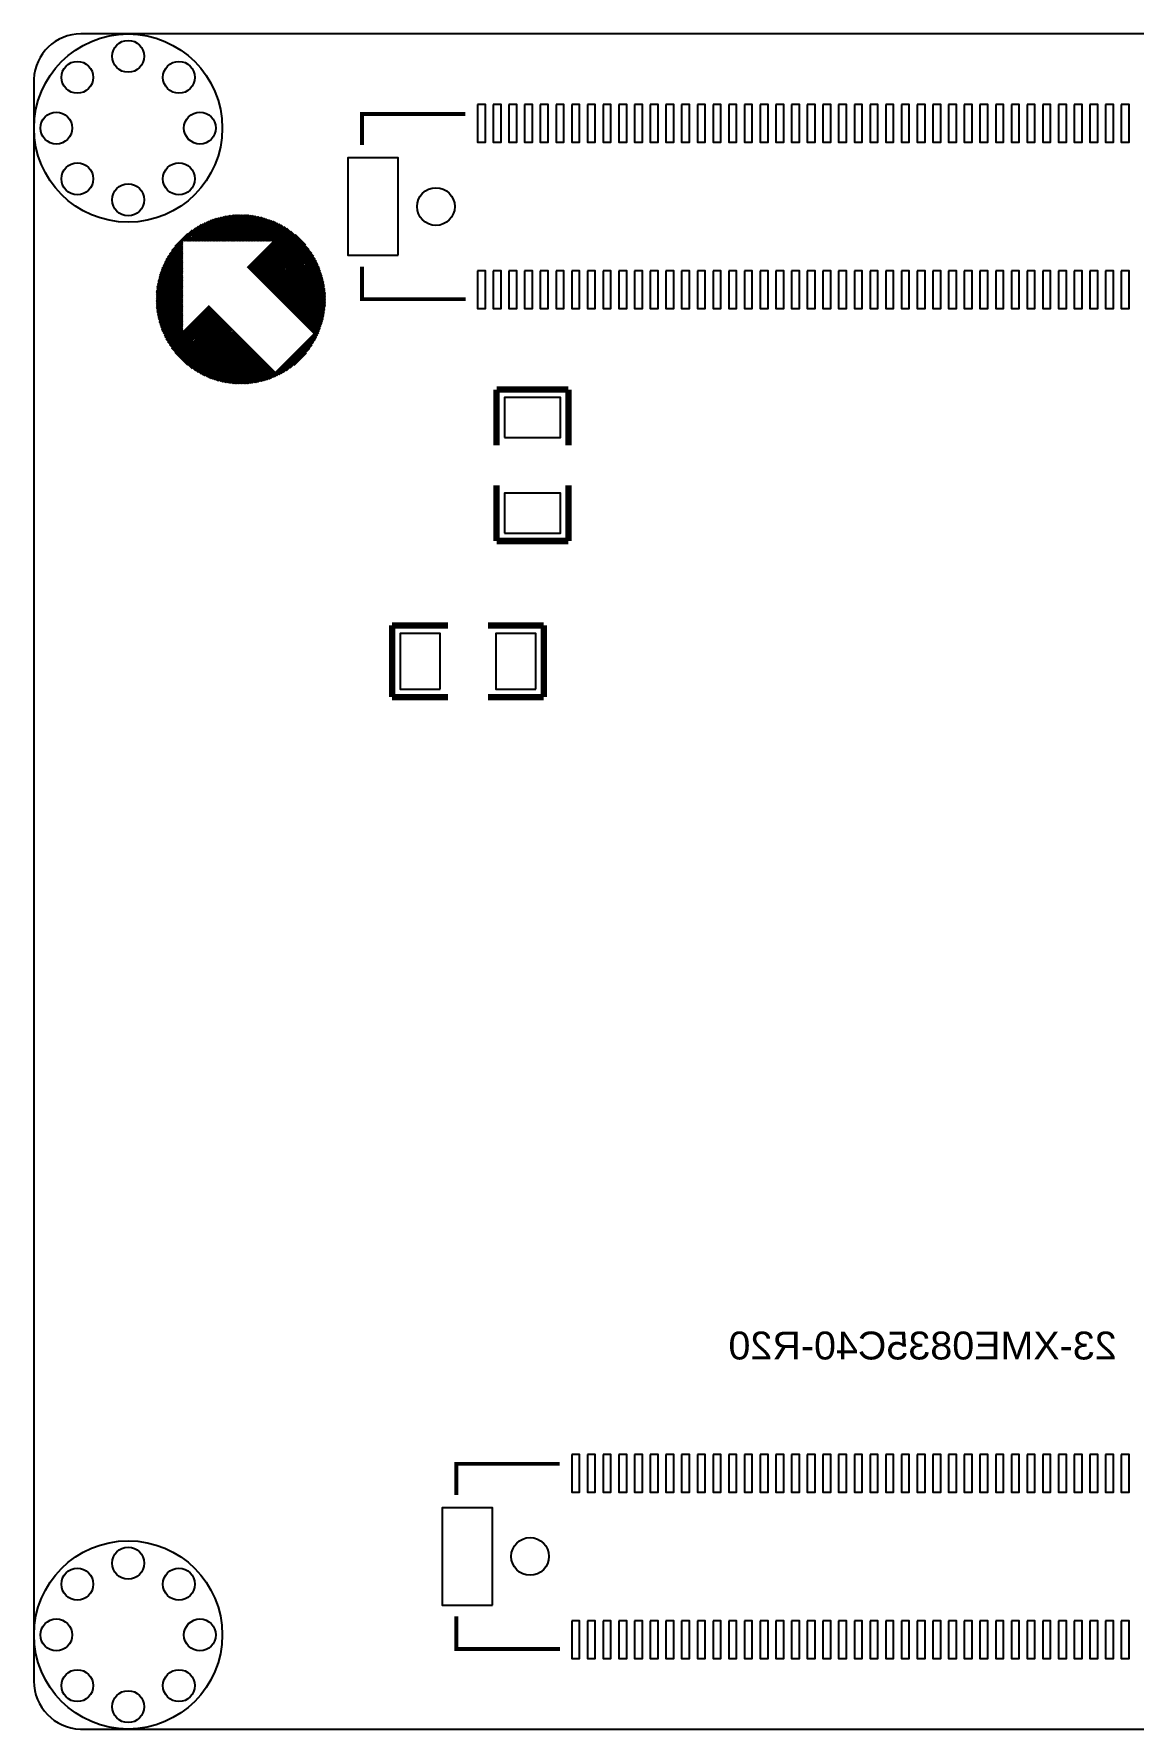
# Model space of a CAD drawing. Extents: x 0 to 70, y 0 to 54.
# Drawn here: x 0 to 35, y 0 to 54 of the extents above; entities that cross this region are included whole.
import ezdxf

# ---------------------------------------------------------------- set-up
doc = ezdxf.new("R2010")
doc.units = 0
doc.layers.add('0835_DXF', color=142, linetype='CONTINUOUS')

msp = doc.modelspace()

# ---------------------------------------------------------------- linework, layer by layer
at = {"layer": '0835_DXF'}
msp.add_lwpolyline([(0, 1.527302, 0.405031), (1.480007, 0), (68.499507, 0, 0.414018), (70.000012, 1.499489), (70.000012, 52.493494, 0.410087), (68.51462, 53.999994), (1.498905, 53.999994, 0.403147), (0, 52.556893)], format="xyb", close=True, dxfattribs=at)
for points, const_width in [([(10.450017, 50.459996), (10.450017, 51.450011), (13.740003, 51.450011)], 0.127), ([(5.576468, 48.05111), (4.911928, 47.38657)], 0.0254), ([(5.6483, 48.087026), (4.947844, 47.38657)], 0.0254), ([(5.702173, 48.104984), (4.983759, 47.38657)], 0.0254), ([(5.756072, 48.122967), (5.019675, 47.38657)], 0.0254), ([(5.809945, 48.140925), (5.055616, 47.38657)], 0.0254), ([(5.845861, 48.140925), (5.091532, 47.38657)], 0.0254), ([(5.89976, 48.158883), (5.127447, 47.38657)], 0.0254), ([(5.953633, 48.17684), (5.163363, 47.38657)], 0.0254), ([(5.989549, 48.17684), (5.199278, 47.38657)], 0.0254), ([(6.043422, 48.194798), (5.235219, 47.38657)], 0.0254), ([(6.097321, 48.212756), (5.271135, 47.38657)], 0.0254), ([(6.133236, 48.212756), (5.307051, 47.38657)], 0.0254), ([(6.169152, 48.212756), (5.342966, 47.38657)], 0.0254), ([(6.223051, 48.230714), (5.378882, 47.38657)], 0.0254), ([(6.258966, 48.230714), (5.414823, 47.38657)], 0.0254), ([(6.294882, 48.230714), (5.450738, 47.38657)], 0.0254), ([(6.348755, 48.248672), (5.486654, 47.38657)], 0.0254), ([(6.384671, 48.248672), (5.52257, 47.38657)], 0.0254), ([(6.420612, 48.248672), (5.558511, 47.38657)], 0.0254), ([(6.456528, 48.248672), (5.594426, 47.38657)], 0.0254), ([(6.492443, 48.248672), (5.630342, 47.38657)], 0.0254), ([(6.528359, 48.248672), (5.666257, 47.38657)], 0.0254), ([(6.5643, 48.248672), (5.702173, 47.38657)], 0.0254), ([(6.600215, 48.248672), (5.738114, 47.38657)], 0.0254), ([(6.636131, 48.248672), (5.77403, 47.38657)], 0.0254), ([(6.672047, 48.248672), (5.809945, 47.38657)], 0.0254), ([(6.707962, 48.248672), (5.845861, 47.38657)], 0.0254), ([(6.743903, 48.248672), (5.881776, 47.38657)], 0.0254), ([(6.779819, 48.248672), (5.917717, 47.38657)], 0.0254), ([(6.815734, 48.248672), (5.953633, 47.38657)], 0.0254), ([(6.85165, 48.248672), (5.989549, 47.38657)], 0.0254), ([(6.869608, 48.230714), (6.025464, 47.38657)], 0.0254), ([(6.905549, 48.230714), (6.061405, 47.38657)], 0.0254), ([(6.941464, 48.230714), (6.097321, 47.38657)], 0.0254), ([(6.97738, 48.230714), (6.133236, 47.38657)], 0.0254), ([(6.995338, 48.212756), (6.169152, 47.38657)], 0.0254), ([(7.031253, 48.212756), (6.205068, 47.38657)], 0.0254), ([(7.067194, 48.212756), (6.241009, 47.38657)], 0.0254), ([(7.085152, 48.194798), (6.276924, 47.38657)], 0.0254), ([(7.121068, 48.194798), (6.31284, 47.38657)], 0.0254), ([(7.156983, 48.194798), (6.348755, 47.38657)], 0.0254), ([(7.174941, 48.17684), (6.384671, 47.38657)], 0.0254), ([(7.210857, 48.17684), (6.420612, 47.38657)], 0.0254), ([(7.246798, 48.17684), (6.456528, 47.38657)], 0.0254), ([(7.264756, 48.158883), (6.492443, 47.38657)], 0.0254), ([(7.300671, 48.158883), (6.528359, 47.38657)], 0.0254), ([(7.318629, 48.140925), (6.5643, 47.38657)], 0.0254), ([(7.354545, 48.140925), (6.600215, 47.38657)], 0.0254), ([(7.372502, 48.122967), (6.636131, 47.38657)], 0.0254), ([(7.408443, 48.122967), (6.672047, 47.38657)], 0.0254), ([(7.426401, 48.104984), (6.707962, 47.38657)], 0.0254), ([(7.462317, 48.104984), (6.743903, 47.38657)], 0.0254), ([(7.480275, 48.087026), (6.779819, 47.38657)], 0.0254), ([(7.51619, 48.087026), (6.815734, 47.38657)], 0.0254), ([(7.534148, 48.069068), (6.85165, 47.38657)], 0.0254), ([(7.570089, 48.069068), (6.887566, 47.38657)], 0.0254), ([(7.588047, 48.05111), (6.923507, 47.38657)], 0.0254), ([(7.623962, 48.05111), (6.959422, 47.38657)], 0.0254), ([(5.235219, 47.889465), (4.247388, 46.901633)], 0.0254), ([(5.145405, 47.835591), (4.301261, 46.991448)], 0.0254), ([(5.037633, 47.763735), (4.373118, 47.099195)], 0.0254), ([(4.89397, 47.655988), (4.480865, 47.242882)], 0.0254), ([(5.325008, 47.943364), (4.76824, 47.38657)], 0.0254), ([(5.378882, 47.961321), (4.804156, 47.38657)], 0.0254), ([(5.450738, 47.997237), (4.840072, 47.38657)], 0.0254), ([(5.52257, 48.033153), (4.876013, 47.38657)], 0.0254), ([(8.037043, 47.817634), (6.779819, 46.560384)], 0.0254), ([(8.072984, 47.817634), (6.797777, 46.542427)], 0.0254), ([(8.090941, 47.799676), (6.815734, 46.524469)], 0.0254), ([(8.108899, 47.781718), (6.833692, 46.506511)], 0.0254), ([(8.126857, 47.763735), (6.85165, 46.488553)], 0.0254), ([(8.144815, 47.745777), (6.869608, 46.470595)], 0.0254), ([(8.162773, 47.727819), (6.887566, 46.452638)], 0.0254), ([(8.198688, 47.727819), (6.905549, 46.43468)], 0.0254), ([(8.216646, 47.709861), (6.923507, 46.416697)], 0.0254), ([(8.234604, 47.691904), (6.941464, 46.398739)], 0.0254), ([(8.252587, 47.673946), (6.959422, 46.380781)], 0.0254), ([(8.270545, 47.655988), (6.97738, 46.362823)], 0.0254), ([(7.64192, 48.033153), (6.995338, 47.38657)], 0.0254), ([(8.288503, 47.63803), (6.995338, 46.344865)], 0.0254), ([(8.30646, 47.620072), (7.013296, 46.326908)], 0.0254), ([(7.677836, 48.033153), (7.031253, 47.38657)], 0.0254), ([(8.342376, 47.620072), (7.031253, 46.30895)], 0.0254), ([(8.360334, 47.602089), (7.049211, 46.290992)], 0.0254), ([(7.695794, 48.015195), (7.067194, 47.38657)], 0.0254), ([(8.378292, 47.584131), (7.067194, 46.273034)], 0.0254), ([(8.396249, 47.566174), (7.085152, 46.255051)], 0.0254), ([(7.713751, 47.997237), (7.10311, 47.38657)], 0.0254), ([(8.414233, 47.548216), (7.10311, 46.237093)], 0.0254), ([(8.43219, 47.530258), (7.121068, 46.219135)], 0.0254), ([(7.749692, 47.997237), (7.139026, 47.38657)], 0.0254), ([(8.450148, 47.5123), (7.139026, 46.201178)], 0.0254), ([(7.76765, 47.979279), (7.174941, 47.38657)], 0.0254), ([(7.785608, 47.961321), (7.210857, 47.38657)], 0.0254), ([(7.821524, 47.961321), (7.246798, 47.38657)], 0.0254), ([(7.839481, 47.943364), (7.282713, 47.38657)], 0.0254), ([(7.857439, 47.92538), (7.318629, 47.38657)], 0.0254), ([(7.893355, 47.92538), (7.354545, 47.38657)], 0.0254), ([(7.911338, 47.907423), (7.39046, 47.38657)], 0.0254), ([(7.929296, 47.889465), (7.426401, 47.38657)], 0.0254), ([(7.947254, 47.871507), (7.462317, 47.38657)], 0.0254), ([(7.983169, 47.871507), (7.498232, 47.38657)], 0.0254), ([(8.001127, 47.853549), (7.534148, 47.38657)], 0.0254), ([(8.019085, 47.835591), (7.570089, 47.38657)], 0.0254), ([(4.750283, 46.97349), (3.960012, 46.18322)], 0.0254), ([(4.750283, 47.045321), (3.97797, 46.273034)], 0.0254), ([(4.750283, 47.009406), (3.97797, 46.237093)], 0.0254), ([(4.750283, 47.081237), (3.995928, 46.326908)], 0.0254), ([(4.750283, 47.117178), (4.013886, 46.380781)], 0.0254), ([(4.750283, 47.153093), (4.031844, 46.43468)], 0.0254), ([(4.750283, 47.189009), (4.049827, 46.488553)], 0.0254), ([(4.750283, 47.224925), (4.067785, 46.542427)], 0.0254), ([(4.750283, 47.26084), (4.1037, 46.614283)], 0.0254), ([(4.750283, 47.296781), (4.139616, 46.686114)], 0.0254), ([(4.750283, 47.332697), (4.157574, 46.739988)], 0.0254), ([(4.750283, 47.368612), (4.193489, 46.811844)], 0.0254), ([(8.468106, 47.494342), (7.156983, 46.18322)], 0.0254), ([(8.486064, 47.476385), (7.174941, 46.165262)], 0.0254), ([(8.504022, 47.458427), (7.192899, 46.147304)], 0.0254), ([(8.521979, 47.440469), (7.210857, 46.129346)], 0.0254), ([(8.539937, 47.422486), (7.228815, 46.111389)], 0.0254), ([(8.557895, 47.404528), (7.246798, 46.093431)], 0.0254), ([(8.575878, 47.38657), (7.264756, 46.075448)], 0.0254), ([(8.593836, 47.368612), (7.282713, 46.05749)], 0.0254), ([(8.611794, 47.350655), (7.300671, 46.039532)], 0.0254), ([(8.629752, 47.332697), (7.318629, 46.021574)], 0.0254), ([(8.647709, 47.314739), (7.336587, 46.003616)], 0.0254), ([(8.665667, 47.296781), (7.354545, 45.985659)], 0.0254), ([(8.665667, 47.26084), (7.372502, 45.967701)], 0.0254), ([(8.683625, 47.242882), (7.39046, 45.949743)], 0.0254), ([(8.701583, 47.224925), (7.408443, 45.931785)], 0.0254), ([(8.719541, 47.206967), (7.426401, 45.913802)], 0.0254), ([(8.737498, 47.189009), (7.444359, 45.895844)], 0.0254), ([(8.755482, 47.171051), (7.462317, 45.877886)], 0.0254), ([(8.773439, 47.153093), (7.480275, 45.859929)], 0.0254), ([(8.773439, 47.117178), (7.498232, 45.841971)], 0.0254), ([(8.791397, 47.099195), (7.51619, 45.824013)], 0.0254), ([(8.809355, 47.081237), (7.534148, 45.806055)], 0.0254), ([(8.827313, 47.063279), (7.552106, 45.788097)], 0.0254), ([(8.845271, 47.045321), (7.570089, 45.77014)], 0.0254), ([(8.863228, 47.027363), (7.588047, 45.752156)], 0.0254), ([(8.863228, 46.991448), (7.606005, 45.734199)], 0.0254), ([(8.881186, 46.97349), (7.623962, 45.716241)], 0.0254), ([(4.750283, 46.686114), (3.888181, 45.824013)], 0.0254), ([(4.750283, 46.650199), (3.888181, 45.788097)], 0.0254), ([(4.750283, 46.614283), (3.888181, 45.752156)], 0.0254), ([(4.750283, 46.578342), (3.888181, 45.716241)], 0.0254), ([(4.750283, 46.542427), (3.888181, 45.680325)], 0.0254), ([(4.750283, 46.506511), (3.888181, 45.64441)], 0.0254), ([(4.750283, 46.470595), (3.888181, 45.608494)], 0.0254), ([(4.750283, 46.43468), (3.888181, 45.572553)], 0.0254), ([(4.750283, 46.793887), (3.906139, 45.949743)], 0.0254), ([(4.750283, 46.757946), (3.906139, 45.913802)], 0.0254), ([(4.750283, 46.72203), (3.906139, 45.877886)], 0.0254), ([(4.750283, 46.865718), (3.924097, 46.039532)], 0.0254), ([(4.750283, 46.829802), (3.924097, 46.003616)], 0.0254), ([(4.750283, 46.937574), (3.942055, 46.129346)], 0.0254), ([(4.750283, 46.901633), (3.942055, 46.093431)], 0.0254), ([(8.899144, 46.955532), (7.64192, 45.698283)], 0.0254), ([(8.917127, 46.937574), (7.659878, 45.680325)], 0.0254), ([(8.917127, 46.901633), (7.677836, 45.662367)], 0.0254), ([(8.935085, 46.883676), (7.695794, 45.64441)], 0.0254), ([(8.953043, 46.865718), (7.713751, 45.626452)], 0.0254), ([(8.971001, 46.84776), (7.731709, 45.608494)], 0.0254), ([(8.971001, 46.811844), (7.749692, 45.590536)], 0.0254), ([(8.988958, 46.793887), (7.76765, 45.572553)], 0.0254), ([(9.006916, 46.775929), (7.785608, 45.554595)], 0.0254), ([(9.006916, 46.739988), (7.803566, 45.536637)], 0.0254), ([(9.024874, 46.72203), (7.821524, 45.51868)], 0.0254), ([(9.042832, 46.704072), (7.839481, 45.500722)], 0.0254), ([(9.042832, 46.668157), (7.857439, 45.482764)], 0.0254), ([(9.06079, 46.650199), (7.875397, 45.464806)], 0.0254), ([(9.06079, 46.614283), (7.893355, 45.446848)], 0.0254), ([(9.078747, 46.596325), (7.911338, 45.428891)], 0.0254), ([(9.096731, 46.578342), (7.929296, 45.410907)], 0.0254), ([(9.096731, 46.542427), (7.947254, 45.39295)], 0.0254), ([(9.114688, 46.524469), (7.965211, 45.374992)], 0.0254), ([(9.114688, 46.488553), (7.983169, 45.357034)], 0.0254), ([(9.132646, 46.470595), (8.001127, 45.339076)], 0.0254), ([(9.132646, 46.43468), (8.019085, 45.321118)], 0.0254), ([(13.750011, 45.549998), (10.450017, 45.549998), (10.450017, 46.590001)], 0.127), ([(4.750283, 46.398739), (3.888181, 45.536637)], 0.0254), ([(4.750283, 46.362823), (3.888181, 45.500722)], 0.0254), ([(4.750283, 46.326908), (3.888181, 45.464806)], 0.0254), ([(4.750283, 46.290992), (3.888181, 45.428891)], 0.0254), ([(4.750283, 46.255051), (3.888181, 45.39295)], 0.0254), ([(4.750283, 46.219135), (3.888181, 45.357034)], 0.0254), ([(4.750283, 46.18322), (3.888181, 45.321118)], 0.0254), ([(4.750283, 46.147304), (3.888181, 45.285203)], 0.0254), ([(4.750283, 46.111389), (3.888181, 45.249262)], 0.0254), ([(4.750283, 46.075448), (3.906139, 45.231304)], 0.0254), ([(4.750283, 46.039532), (3.906139, 45.195388)], 0.0254), ([(4.750283, 46.003616), (3.906139, 45.159473)], 0.0254), ([(4.750283, 45.967701), (3.906139, 45.123557)], 0.0254), ([(4.750283, 45.931785), (3.924097, 45.105599)], 0.0254), ([(4.750283, 45.895844), (3.924097, 45.069658)], 0.0254), ([(9.150604, 46.416697), (8.037043, 45.303161)], 0.0254), ([(9.150604, 46.380781), (8.055, 45.285203)], 0.0254), ([(9.168562, 46.362823), (8.072984, 45.267245)], 0.0254), ([(9.168562, 46.326908), (8.090941, 45.249262)], 0.0254), ([(9.18652, 46.30895), (8.108899, 45.231304)], 0.0254), ([(9.18652, 46.273034), (8.126857, 45.213346)], 0.0254), ([(9.204477, 46.255051), (8.144815, 45.195388)], 0.0254), ([(9.204477, 46.219135), (8.162773, 45.177431)], 0.0254), ([(9.204477, 46.18322), (8.18073, 45.159473)], 0.0254), ([(9.222435, 46.165262), (8.198688, 45.141515)], 0.0254), ([(9.222435, 46.129346), (8.216646, 45.123557)], 0.0254), ([(9.240393, 46.111389), (8.234604, 45.105599)], 0.0254), ([(9.240393, 46.075448), (8.252587, 45.087642)], 0.0254), ([(9.240393, 46.039532), (8.270545, 45.069658)], 0.0254), ([(9.258376, 46.021574), (8.288503, 45.051701)], 0.0254), ([(9.258376, 45.985659), (8.30646, 45.033743)], 0.0254), ([(9.258376, 45.949743), (8.324418, 45.015785)], 0.0254), ([(9.258376, 45.913802), (8.342376, 44.997827)], 0.0254), ([(9.276334, 45.895844), (8.360334, 44.979869)], 0.0254), ([(4.750283, 45.859929), (3.924097, 45.033743)], 0.0254), ([(4.750283, 45.824013), (3.942055, 45.015785)], 0.0254), ([(4.750283, 45.788097), (3.942055, 44.979869)], 0.0254), ([(4.750283, 45.752156), (3.942055, 44.943954)], 0.0254), ([(4.750283, 45.716241), (3.960012, 44.925996)], 0.0254), ([(4.750283, 45.680325), (3.960012, 44.890055)], 0.0254), ([(4.750283, 45.64441), (3.97797, 44.872097)], 0.0254), ([(4.750283, 45.608494), (3.97797, 44.836182)], 0.0254), ([(4.750283, 45.572553), (3.97797, 44.800266)], 0.0254), ([(4.750283, 45.536637), (3.995928, 44.782308)], 0.0254), ([(4.750283, 45.500722), (3.995928, 44.746393)], 0.0254), ([(4.750283, 45.464806), (4.013886, 44.728409)], 0.0254), ([(4.750283, 45.428891), (4.013886, 44.692494)], 0.0254), ([(4.750283, 45.39295), (4.031844, 44.674536)], 0.0254), ([(4.750283, 45.357034), (4.031844, 44.63862)], 0.0254), ([(5.576468, 45.357034), (4.301261, 44.081852)], 0.0254), ([(9.276334, 45.859929), (8.378292, 44.961912)], 0.0254), ([(9.276334, 45.824013), (8.396249, 44.943954)], 0.0254), ([(9.276334, 45.788097), (8.414233, 44.925996)], 0.0254), ([(9.294292, 45.77014), (8.43219, 44.908013)], 0.0254), ([(9.294292, 45.734199), (8.450148, 44.890055)], 0.0254), ([(9.294292, 45.698283), (8.468106, 44.872097)], 0.0254), ([(9.294292, 45.662367), (8.486064, 44.854139)], 0.0254), ([(9.294292, 45.626452), (8.504022, 44.836182)], 0.0254), ([(9.294292, 45.590536), (8.521979, 44.818224)], 0.0254), ([(9.294292, 45.554595), (8.539937, 44.800266)], 0.0254), ([(9.294292, 45.51868), (8.557895, 44.782308)], 0.0254), ([(9.294292, 45.482764), (8.575878, 44.76435)], 0.0254), ([(9.294292, 45.446848), (8.593836, 44.746393)], 0.0254), ([(9.294292, 45.410907), (8.611794, 44.728409)], 0.0254), ([(9.294292, 45.374992), (8.629752, 44.710452)], 0.0254), ([(4.750283, 45.321118), (4.049827, 44.620663)], 0.0254), ([(4.750283, 45.285203), (4.049827, 44.584747)], 0.0254), ([(4.750283, 45.249262), (4.067785, 44.566764)], 0.0254), ([(4.750283, 45.213346), (4.067785, 44.530848)], 0.0254), ([(4.750283, 45.177431), (4.085742, 44.51289)], 0.0254), ([(4.750283, 45.141515), (4.1037, 44.494933)], 0.0254), ([(4.750283, 45.105599), (4.1037, 44.459017)], 0.0254), ([(4.750283, 45.069658), (4.121658, 44.441059)], 0.0254), ([(4.750283, 45.033743), (4.139616, 44.423101)], 0.0254), ([(4.750283, 44.997827), (4.139616, 44.38716)], 0.0254), ([(4.750283, 44.961912), (4.157574, 44.369203)], 0.0254), ([(4.750283, 44.925996), (4.157574, 44.333287)], 0.0254), ([(4.750283, 44.890055), (4.175531, 44.315329)], 0.0254), ([(4.750283, 44.854139), (4.193489, 44.297371)], 0.0254), ([(4.750283, 44.818224), (4.193489, 44.261456)], 0.0254), ([(5.594426, 45.339076), (4.319219, 44.063869)], 0.0254), ([(5.612384, 45.321118), (4.337177, 44.045911)], 0.0254), ([(5.630342, 45.303161), (4.355135, 44.027954)], 0.0254), ([(5.6483, 45.285203), (4.373118, 44.009996)], 0.0254), ([(5.666257, 45.267245), (4.373118, 43.97408)], 0.0254), ([(5.684215, 45.249262), (4.391076, 43.956122)], 0.0254), ([(5.702173, 45.231304), (4.409034, 43.938165)], 0.0254), ([(5.720156, 45.213346), (4.426991, 43.920207)], 0.0254), ([(5.738114, 45.195388), (4.444949, 43.902224)], 0.0254), ([(5.756072, 45.177431), (4.462907, 43.884266)], 0.0254), ([(5.77403, 45.159473), (4.480865, 43.866308)], 0.0254), ([(5.791987, 45.141515), (4.480865, 43.830392)], 0.0254), ([(5.809945, 45.123557), (4.498823, 43.812435)], 0.0254), ([(5.827903, 45.105599), (4.51678, 43.794477)], 0.0254), ([(5.845861, 45.087642), (4.534738, 43.776519)], 0.0254), ([(5.863819, 45.069658), (4.552721, 43.758561)], 0.0254), ([(5.881776, 45.051701), (4.570679, 43.740603)], 0.0254), ([(5.89976, 45.033743), (4.588637, 43.72262)], 0.0254), ([(5.917717, 45.015785), (4.606595, 43.704662)], 0.0254), ([(5.935675, 44.997827), (4.624553, 43.686705)], 0.0254), ([(5.953633, 44.979869), (4.64251, 43.668747)], 0.0254), ([(5.971591, 44.961912), (4.660468, 43.650789)], 0.0254), ([(5.989549, 44.943954), (4.678426, 43.632831)], 0.0254), ([(6.007506, 44.925996), (4.696384, 43.614873)], 0.0254), ([(6.025464, 44.908013), (4.714367, 43.596916)], 0.0254), ([(6.043422, 44.890055), (4.732325, 43.578958)], 0.0254), ([(6.061405, 44.872097), (4.750283, 43.560975)], 0.0254), ([(6.079363, 44.854139), (4.76824, 43.543017)], 0.0254), ([(6.097321, 44.836182), (4.786198, 43.525059)], 0.0254), ([(6.115279, 44.818224), (4.804156, 43.507101)], 0.0254), ([(9.294292, 45.339076), (8.647709, 44.692494)], 0.0254), ([(9.276334, 45.285203), (8.665667, 44.674536)], 0.0254), ([(9.276334, 45.249262), (8.683625, 44.656578)], 0.0254), ([(9.276334, 45.213346), (8.701583, 44.63862)], 0.0254), ([(9.258376, 45.159473), (8.719541, 44.620663)], 0.0254), ([(9.258376, 45.123557), (8.737498, 44.602705)], 0.0254), ([(9.258376, 45.087642), (8.755482, 44.584747)], 0.0254), ([(9.240393, 45.033743), (8.773439, 44.566764)], 0.0254), ([(9.240393, 44.997827), (8.791397, 44.548806)], 0.0254), ([(9.222435, 44.943954), (8.809355, 44.530848)], 0.0254), ([(9.222435, 44.908013), (8.827313, 44.51289)], 0.0254), ([(9.204477, 44.854139), (8.845271, 44.494933)], 0.0254), ([(4.750283, 44.782308), (4.211472, 44.243498)], 0.0254), ([(4.750283, 44.746393), (4.22943, 44.225515)], 0.0254), ([(4.750283, 44.710452), (4.247388, 44.207557)], 0.0254), ([(4.750283, 44.674536), (4.247388, 44.171641)], 0.0254), ([(4.750283, 44.63862), (4.265346, 44.153684)], 0.0254), ([(4.750283, 44.602705), (4.283304, 44.135726)], 0.0254), ([(4.750283, 44.566764), (4.301261, 44.117768)], 0.0254), ([(6.133236, 44.800266), (4.822114, 43.489143)], 0.0254), ([(6.151194, 44.782308), (4.840072, 43.471186)], 0.0254), ([(6.169152, 44.76435), (4.858029, 43.453228)], 0.0254), ([(6.18711, 44.746393), (4.876013, 43.43527)], 0.0254), ([(6.205068, 44.728409), (4.911928, 43.43527)], 0.0254), ([(6.223051, 44.710452), (4.929886, 43.417312)], 0.0254), ([(6.241009, 44.692494), (4.947844, 43.399329)], 0.0254), ([(6.258966, 44.674536), (4.965802, 43.381371)], 0.0254), ([(6.276924, 44.656578), (4.983759, 43.363413)], 0.0254), ([(6.294882, 44.63862), (5.001717, 43.345456)], 0.0254), ([(6.31284, 44.620663), (5.019675, 43.327498)], 0.0254), ([(6.330798, 44.602705), (5.055616, 43.327498)], 0.0254), ([(6.348755, 44.584747), (5.073574, 43.30954)], 0.0254), ([(6.366713, 44.566764), (5.091532, 43.291582)], 0.0254), ([(6.384671, 44.548806), (5.109489, 43.273624)], 0.0254), ([(6.402654, 44.530848), (5.127447, 43.255667)], 0.0254), ([(6.420612, 44.51289), (5.163363, 43.255667)], 0.0254), ([(6.43857, 44.494933), (5.181321, 43.237709)], 0.0254), ([(6.456528, 44.476975), (5.199278, 43.219726)], 0.0254), ([(6.474485, 44.459017), (5.217262, 43.201768)], 0.0254), ([(6.492443, 44.441059), (5.253177, 43.201768)], 0.0254), ([(6.510401, 44.423101), (5.271135, 43.18381)], 0.0254), ([(6.528359, 44.405118), (5.289093, 43.165852)], 0.0254), ([(6.546317, 44.38716), (5.307051, 43.147894)], 0.0254), ([(6.5643, 44.369203), (5.342966, 43.147894)], 0.0254), ([(6.582258, 44.351245), (5.360924, 43.129937)], 0.0254), ([(6.600215, 44.333287), (5.378882, 43.111979)], 0.0254), ([(6.618173, 44.315329), (5.414823, 43.111979)], 0.0254), ([(6.636131, 44.297371), (5.432781, 43.094021)], 0.0254), ([(6.654089, 44.279414), (5.468696, 43.094021)], 0.0254), ([(9.150604, 44.692494), (7.426401, 42.968291)], 0.0254), ([(9.132646, 44.63862), (7.480275, 42.986249)], 0.0254), ([(9.114688, 44.584747), (7.534148, 43.004207)], 0.0254), ([(9.096731, 44.530848), (7.606005, 43.040122)], 0.0254), ([(9.078747, 44.476975), (7.659878, 43.05808)], 0.0254), ([(9.042832, 44.405118), (7.731709, 43.094021)], 0.0254), ([(9.006916, 44.333287), (7.803566, 43.129937)], 0.0254), ([(9.18652, 44.800266), (8.863228, 44.476975)], 0.0254), ([(9.168562, 44.746393), (8.881186, 44.459017)], 0.0254), ([(6.672047, 44.261456), (5.486654, 43.076063)], 0.0254), ([(6.690004, 44.243498), (5.504612, 43.05808)], 0.0254), ([(6.707962, 44.225515), (5.540527, 43.05808)], 0.0254), ([(6.725945, 44.207557), (5.558511, 43.040122)], 0.0254), ([(6.743903, 44.189599), (5.576468, 43.022164)], 0.0254), ([(6.761861, 44.171641), (5.612384, 43.022164)], 0.0254), ([(6.779819, 44.153684), (5.630342, 43.004207)], 0.0254), ([(6.797777, 44.135726), (5.666257, 43.004207)], 0.0254), ([(6.815734, 44.117768), (5.684215, 42.986249)], 0.0254), ([(6.833692, 44.09981), (5.720156, 42.986249)], 0.0254), ([(6.85165, 44.081852), (5.738114, 42.968291)], 0.0254), ([(6.869608, 44.063869), (5.77403, 42.968291)], 0.0254), ([(6.887566, 44.045911), (5.791987, 42.950333)], 0.0254), ([(6.905549, 44.027954), (5.827903, 42.950333)], 0.0254), ([(6.923507, 44.009996), (5.845861, 42.932375)], 0.0254), ([(6.941464, 43.992038), (5.881776, 42.932375)], 0.0254), ([(6.959422, 43.97408), (5.917717, 42.932375)], 0.0254), ([(6.97738, 43.956122), (5.935675, 42.914418)], 0.0254), ([(6.995338, 43.938165), (5.971591, 42.914418)], 0.0254), ([(7.013296, 43.920207), (5.989549, 42.89646)], 0.0254), ([(7.031253, 43.902224), (6.025464, 42.89646)], 0.0254), ([(7.049211, 43.884266), (6.061405, 42.89646)], 0.0254), ([(7.067194, 43.866308), (6.079363, 42.878477)], 0.0254), ([(7.085152, 43.84835), (6.115279, 42.878477)], 0.0254), ([(7.10311, 43.830392), (6.151194, 42.878477)], 0.0254), ([(7.121068, 43.812435), (6.18711, 42.878477)], 0.0254), ([(7.139026, 43.794477), (6.205068, 42.860519)], 0.0254), ([(7.156983, 43.776519), (6.241009, 42.860519)], 0.0254), ([(7.174941, 43.758561), (6.276924, 42.860519)], 0.0254), ([(7.192899, 43.740603), (6.31284, 42.860519)], 0.0254), ([(8.971001, 44.261456), (7.875397, 43.165852)], 0.0254), ([(8.917127, 44.171641), (7.947254, 43.201768)], 0.0254), ([(8.863228, 44.081852), (8.037043, 43.255667)], 0.0254), ([(8.791397, 43.97408), (8.162773, 43.345456)], 0.0254), ([(8.683625, 43.830392), (8.288503, 43.43527)], 0.0254), ([(7.210857, 43.72262), (6.330798, 42.842561)], 0.0254), ([(7.228815, 43.704662), (6.366713, 42.842561)], 0.0254), ([(7.246798, 43.686705), (6.402654, 42.842561)], 0.0254), ([(7.264756, 43.668747), (6.43857, 42.842561)], 0.0254), ([(7.282713, 43.650789), (6.474485, 42.842561)], 0.0254), ([(7.300671, 43.632831), (6.510401, 42.842561)], 0.0254), ([(7.318629, 43.614873), (6.546317, 42.842561)], 0.0254), ([(7.336587, 43.596916), (6.582258, 42.842561)], 0.0254), ([(7.354545, 43.578958), (6.618173, 42.842561)], 0.0254), ([(7.372502, 43.560975), (6.654089, 42.842561)], 0.0254), ([(7.39046, 43.543017), (6.690004, 42.842561)], 0.0254), ([(7.408443, 43.525059), (6.725945, 42.842561)], 0.0254), ([(7.426401, 43.507101), (6.761861, 42.842561)], 0.0254), ([(7.444359, 43.489143), (6.797777, 42.842561)], 0.0254), ([(7.462317, 43.471186), (6.833692, 42.842561)], 0.0254), ([(7.480275, 43.453228), (6.887566, 42.860519)], 0.0254), ([(7.498232, 43.43527), (6.923507, 42.860519)], 0.0254), ([(7.51619, 43.417312), (6.959422, 42.860519)], 0.0254), ([(7.534148, 43.399329), (7.013296, 42.878477)], 0.0254), ([(7.552106, 43.381371), (7.049211, 42.878477)], 0.0254), ([(7.570089, 43.363413), (7.085152, 42.878477)], 0.0254), ([(7.588047, 43.345456), (7.139026, 42.89646)], 0.0254), ([(7.606005, 43.327498), (7.192899, 42.914418)], 0.0254), ([(7.623962, 43.30954), (7.228815, 42.914418)], 0.0254), ([(7.64192, 43.291582), (7.282713, 42.932375)], 0.0254), ([(7.659878, 43.273624), (7.318629, 42.932375)], 0.0254), ([(7.677836, 43.255667), (7.372502, 42.950333)], 0.0254), ([(14.732, 40.894), (14.732, 42.672)], 0.2032), ([(14.732, 42.672), (17.018, 42.672)], 0.2032), ([(17.018, 42.672), (17.018, 40.894)], 0.2032), ([(14.732, 37.846), (14.732, 39.624)], 0.2032), ([(17.018, 39.624), (17.018, 37.846)], 0.2032), ([(17.018, 37.846), (14.732, 37.846)], 0.2032), ([(11.40714, 32.87268), (11.40714, 35.15868)], 0.2032), ([(11.40714, 35.15868), (13.18514, 35.15868)], 0.2032), ([(14.45514, 35.15868), (16.23314, 35.15868)], 0.2032), ([(16.23314, 35.15868), (16.23314, 32.87268)], 0.2032), ([(13.18514, 32.87268), (11.40714, 32.87268)], 0.2032), ([(16.23314, 32.87268), (14.45514, 32.87268)], 0.2032), ([(13.450011, 7.45998), (13.450011, 8.449996), (16.739997, 8.449996)], 0.127), ([(16.750005, 2.549982), (13.450011, 2.549982), (13.450011, 3.589985)], 0.127)]:
    msp.add_lwpolyline(points, dxfattribs=dict(at, const_width=const_width))
for points in [[(14.125003, 51.750011), (14.125003, 50.550013), (14.375016, 50.550013), (14.375016, 51.750011)], [(14.625003, 51.750011), (14.625003, 50.550013), (14.875015, 50.550013), (14.875015, 51.750011)], [(15.125001, 51.750011), (15.125001, 50.550013), (15.375014, 50.550013), (15.375014, 51.750011)], [(15.625001, 51.750011), (15.625001, 50.550013), (15.875013, 50.550013), (15.875013, 51.750011)], [(16.124999, 51.750011), (16.124999, 50.550013), (16.375012, 50.550013), (16.375012, 51.750011)], [(16.624999, 51.750011), (16.624999, 50.550013), (16.875011, 50.550013), (16.875011, 51.750011)], [(17.124997, 51.750011), (17.124997, 50.550013), (17.37501, 50.550013), (17.37501, 51.750011)], [(17.624997, 51.750011), (17.624997, 50.550013), (17.875009, 50.550013), (17.875009, 51.750011)], [(18.124995, 51.750011), (18.124995, 50.550013), (18.375008, 50.550013), (18.375008, 51.750011)], [(18.624995, 51.750011), (18.624995, 50.550013), (18.875007, 50.550013), (18.875007, 51.750011)], [(19.124993, 51.750011), (19.124993, 50.550013), (19.375006, 50.550013), (19.375006, 51.750011)], [(19.624993, 51.750011), (19.624993, 50.550013), (19.875005, 50.550013), (19.875005, 51.750011)], [(20.124992, 51.750011), (20.124992, 50.550013), (20.375004, 50.550013), (20.375004, 51.750011)], [(20.62499, 51.750011), (20.62499, 50.550013), (20.875003, 50.550013), (20.875003, 51.750011)], [(21.124989, 51.750011), (21.124989, 50.550013), (21.375002, 50.550013), (21.375002, 51.750011)], [(21.624989, 51.750011), (21.624989, 50.550013), (21.875001, 50.550013), (21.875001, 51.750011)], [(22.124988, 51.750011), (22.124988, 50.550013), (22.375, 50.550013), (22.375, 51.750011)], [(22.625012, 51.750011), (22.625012, 50.550013), (22.875024, 50.550013), (22.875024, 51.750011)], [(23.125011, 51.750011), (23.125011, 50.550013), (23.375023, 50.550013), (23.375023, 51.750011)], [(23.62501, 51.750011), (23.62501, 50.550013), (23.875022, 50.550013), (23.875022, 51.750011)], [(24.125009, 51.750011), (24.125009, 50.550013), (24.375021, 50.550013), (24.375021, 51.750011)], [(24.625008, 51.750011), (24.625008, 50.550013), (24.87502, 50.550013), (24.87502, 51.750011)], [(25.125007, 51.750011), (25.125007, 50.550013), (25.375019, 50.550013), (25.375019, 51.750011)], [(25.625006, 51.750011), (25.625006, 50.550013), (25.875018, 50.550013), (25.875018, 51.750011)], [(26.125005, 51.750011), (26.125005, 50.550013), (26.375017, 50.550013), (26.375017, 51.750011)], [(26.625004, 51.750011), (26.625004, 50.550013), (26.875016, 50.550013), (26.875016, 51.750011)], [(27.125003, 51.750011), (27.125003, 50.550013), (27.375015, 50.550013), (27.375015, 51.750011)], [(27.625002, 51.750011), (27.625002, 50.550013), (27.875014, 50.550013), (27.875014, 51.750011)], [(28.125001, 51.750011), (28.125001, 50.550013), (28.375013, 50.550013), (28.375013, 51.750011)], [(28.625, 51.750011), (28.625, 50.550013), (28.875012, 50.550013), (28.875012, 51.750011)], [(29.124999, 51.750011), (29.124999, 50.550013), (29.375011, 50.550013), (29.375011, 51.750011)], [(29.624998, 51.750011), (29.624998, 50.550013), (29.87501, 50.550013), (29.87501, 51.750011)], [(30.124997, 51.750011), (30.124997, 50.550013), (30.375009, 50.550013), (30.375009, 51.750011)], [(30.624996, 51.750011), (30.624996, 50.550013), (30.875008, 50.550013), (30.875008, 51.750011)], [(31.124995, 51.750011), (31.124995, 50.550013), (31.375007, 50.550013), (31.375007, 51.750011)], [(31.624994, 51.750011), (31.624994, 50.550013), (31.875006, 50.550013), (31.875006, 51.750011)], [(32.124993, 51.750011), (32.124993, 50.550013), (32.375005, 50.550013), (32.375005, 51.750011)], [(32.624992, 51.750011), (32.624992, 50.550013), (32.875004, 50.550013), (32.875004, 51.750011)], [(33.124991, 51.750011), (33.124991, 50.550013), (33.375003, 50.550013), (33.375003, 51.750011)], [(33.62499, 51.750011), (33.62499, 50.550013), (33.875002, 50.550013), (33.875002, 51.750011)], [(34.124989, 51.750011), (34.124989, 50.550013), (34.375001, 50.550013), (34.375001, 51.750011)], [(34.624988, 51.750011), (34.624988, 50.550013), (34.875, 50.550013), (34.875, 51.750011)], [(11.600002, 46.949995), (11.600002, 50.049989), (10.000005, 50.049989), (10.000005, 46.949995)], [(14.125003, 46.449996), (14.125003, 45.249998), (14.375016, 45.249998), (14.375016, 46.449996)], [(14.625003, 46.449996), (14.625003, 45.249998), (14.875015, 45.249998), (14.875015, 46.449996)], [(15.125001, 46.449996), (15.125001, 45.249998), (15.375014, 45.249998), (15.375014, 46.449996)], [(15.625001, 46.449996), (15.625001, 45.249998), (15.875013, 45.249998), (15.875013, 46.449996)], [(16.124999, 46.449996), (16.124999, 45.249998), (16.375012, 45.249998), (16.375012, 46.449996)], [(16.624999, 46.449996), (16.624999, 45.249998), (16.875011, 45.249998), (16.875011, 46.449996)], [(17.124997, 46.449996), (17.124997, 45.249998), (17.37501, 45.249998), (17.37501, 46.449996)], [(17.624997, 46.449996), (17.624997, 45.249998), (17.875009, 45.249998), (17.875009, 46.449996)], [(18.124995, 46.449996), (18.124995, 45.249998), (18.375008, 45.249998), (18.375008, 46.449996)], [(18.624995, 46.449996), (18.624995, 45.249998), (18.875007, 45.249998), (18.875007, 46.449996)], [(19.124993, 46.449996), (19.124993, 45.249998), (19.375006, 45.249998), (19.375006, 46.449996)], [(19.624993, 46.449996), (19.624993, 45.249998), (19.875005, 45.249998), (19.875005, 46.449996)], [(20.124992, 46.449996), (20.124992, 45.249998), (20.375004, 45.249998), (20.375004, 46.449996)], [(20.62499, 46.449996), (20.62499, 45.249998), (20.875003, 45.249998), (20.875003, 46.449996)], [(21.124989, 46.449996), (21.124989, 45.249998), (21.375002, 45.249998), (21.375002, 46.449996)], [(21.624989, 46.449996), (21.624989, 45.249998), (21.875001, 45.249998), (21.875001, 46.449996)], [(22.124988, 46.449996), (22.124988, 45.249998), (22.375, 45.249998), (22.375, 46.449996)], [(22.625012, 46.449996), (22.625012, 45.249998), (22.875024, 45.249998), (22.875024, 46.449996)], [(23.125011, 46.449996), (23.125011, 45.249998), (23.375023, 45.249998), (23.375023, 46.449996)], [(23.62501, 46.449996), (23.62501, 45.249998), (23.875022, 45.249998), (23.875022, 46.449996)], [(24.125009, 46.449996), (24.125009, 45.249998), (24.375021, 45.249998), (24.375021, 46.449996)], [(24.625008, 46.449996), (24.625008, 45.249998), (24.87502, 45.249998), (24.87502, 46.449996)], [(25.125007, 46.449996), (25.125007, 45.249998), (25.375019, 45.249998), (25.375019, 46.449996)], [(25.625006, 46.449996), (25.625006, 45.249998), (25.875018, 45.249998), (25.875018, 46.449996)], [(26.125005, 46.449996), (26.125005, 45.249998), (26.375017, 45.249998), (26.375017, 46.449996)], [(26.625004, 46.449996), (26.625004, 45.249998), (26.875016, 45.249998), (26.875016, 46.449996)], [(27.125003, 46.449996), (27.125003, 45.249998), (27.375015, 45.249998), (27.375015, 46.449996)], [(27.625002, 46.449996), (27.625002, 45.249998), (27.875014, 45.249998), (27.875014, 46.449996)], [(28.125001, 46.449996), (28.125001, 45.249998), (28.375013, 45.249998), (28.375013, 46.449996)], [(28.625, 46.449996), (28.625, 45.249998), (28.875012, 45.249998), (28.875012, 46.449996)], [(29.124999, 46.449996), (29.124999, 45.249998), (29.375011, 45.249998), (29.375011, 46.449996)], [(29.624998, 46.449996), (29.624998, 45.249998), (29.87501, 45.249998), (29.87501, 46.449996)], [(30.124997, 46.449996), (30.124997, 45.249998), (30.375009, 45.249998), (30.375009, 46.449996)], [(30.624996, 46.449996), (30.624996, 45.249998), (30.875008, 45.249998), (30.875008, 46.449996)], [(31.124995, 46.449996), (31.124995, 45.249998), (31.375007, 45.249998), (31.375007, 46.449996)], [(31.624994, 46.449996), (31.624994, 45.249998), (31.875006, 45.249998), (31.875006, 46.449996)], [(32.124993, 46.449996), (32.124993, 45.249998), (32.375005, 45.249998), (32.375005, 46.449996)], [(32.624992, 46.449996), (32.624992, 45.249998), (32.875004, 45.249998), (32.875004, 46.449996)], [(33.124991, 46.449996), (33.124991, 45.249998), (33.375003, 45.249998), (33.375003, 46.449996)], [(33.62499, 46.449996), (33.62499, 45.249998), (33.875002, 45.249998), (33.875002, 46.449996)], [(34.124989, 46.449996), (34.124989, 45.249998), (34.375001, 45.249998), (34.375001, 46.449996)], [(34.624988, 46.449996), (34.624988, 45.249998), (34.875, 45.249998), (34.875, 46.449996)], [(14.986, 41.148), (16.764, 41.148), (16.764, 42.418), (14.986, 42.418)], [(14.986, 38.1), (16.764, 38.1), (16.764, 39.37), (14.986, 39.37)], [(12.93114, 33.12668), (12.93114, 34.90468), (11.66114, 34.90468), (11.66114, 33.12668)], [(15.97914, 33.12668), (15.97914, 34.90468), (14.70914, 34.90468), (14.70914, 33.12668)], [(17.124997, 8.749995), (17.124997, 7.549998), (17.37501, 7.549998), (17.37501, 8.749995)], [(17.624997, 8.749995), (17.624997, 7.549998), (17.875009, 7.549998), (17.875009, 8.749995)], [(18.124995, 8.749995), (18.124995, 7.549998), (18.375008, 7.549998), (18.375008, 8.749995)], [(18.624995, 8.749995), (18.624995, 7.549998), (18.875007, 7.549998), (18.875007, 8.749995)], [(19.124993, 8.749995), (19.124993, 7.549998), (19.375006, 7.549998), (19.375006, 8.749995)], [(19.624993, 8.749995), (19.624993, 7.549998), (19.875005, 7.549998), (19.875005, 8.749995)], [(20.124992, 8.749995), (20.124992, 7.549998), (20.375004, 7.549998), (20.375004, 8.749995)], [(20.62499, 8.749995), (20.62499, 7.549998), (20.875003, 7.549998), (20.875003, 8.749995)], [(21.124989, 8.749995), (21.124989, 7.549998), (21.375002, 7.549998), (21.375002, 8.749995)], [(21.624989, 8.749995), (21.624989, 7.549998), (21.875001, 7.549998), (21.875001, 8.749995)], [(22.124988, 8.749995), (22.124988, 7.549998), (22.375, 7.549998), (22.375, 8.749995)], [(22.624986, 8.749995), (22.624986, 7.549998), (22.874999, 7.549998), (22.874999, 8.749995)], [(23.124985, 8.749995), (23.124985, 7.549998), (23.374998, 7.549998), (23.374998, 8.749995)], [(23.624984, 8.749995), (23.624984, 7.549998), (23.874997, 7.549998), (23.874997, 8.749995)], [(24.124983, 8.749995), (24.124983, 7.549998), (24.374996, 7.549998), (24.374996, 8.749995)], [(24.624982, 8.749995), (24.624982, 7.549998), (24.874995, 7.549998), (24.874995, 8.749995)], [(25.124982, 8.749995), (25.124982, 7.549998), (25.374994, 7.549998), (25.374994, 8.749995)], [(25.625006, 8.749995), (25.625006, 7.549998), (25.875018, 7.549998), (25.875018, 8.749995)], [(26.125005, 8.749995), (26.125005, 7.549998), (26.375017, 7.549998), (26.375017, 8.749995)], [(26.625004, 8.749995), (26.625004, 7.549998), (26.875016, 7.549998), (26.875016, 8.749995)], [(27.125003, 8.749995), (27.125003, 7.549998), (27.375015, 7.549998), (27.375015, 8.749995)], [(27.625002, 8.749995), (27.625002, 7.549998), (27.875014, 7.549998), (27.875014, 8.749995)], [(28.125001, 8.749995), (28.125001, 7.549998), (28.375013, 7.549998), (28.375013, 8.749995)], [(28.625, 8.749995), (28.625, 7.549998), (28.875012, 7.549998), (28.875012, 8.749995)], [(29.124999, 8.749995), (29.124999, 7.549998), (29.375011, 7.549998), (29.375011, 8.749995)], [(29.624998, 8.749995), (29.624998, 7.549998), (29.87501, 7.549998), (29.87501, 8.749995)], [(30.124997, 8.749995), (30.124997, 7.549998), (30.375009, 7.549998), (30.375009, 8.749995)], [(30.624996, 8.749995), (30.624996, 7.549998), (30.875008, 7.549998), (30.875008, 8.749995)], [(31.124995, 8.749995), (31.124995, 7.549998), (31.375007, 7.549998), (31.375007, 8.749995)], [(31.624994, 8.749995), (31.624994, 7.549998), (31.875006, 7.549998), (31.875006, 8.749995)], [(32.124993, 8.749995), (32.124993, 7.549998), (32.375005, 7.549998), (32.375005, 8.749995)], [(32.624992, 8.749995), (32.624992, 7.549998), (32.875004, 7.549998), (32.875004, 8.749995)], [(33.124991, 8.749995), (33.124991, 7.549998), (33.375003, 7.549998), (33.375003, 8.749995)], [(33.62499, 8.749995), (33.62499, 7.549998), (33.875002, 7.549998), (33.875002, 8.749995)], [(34.124989, 8.749995), (34.124989, 7.549998), (34.375001, 7.549998), (34.375001, 8.749995)], [(34.624988, 8.749995), (34.624988, 7.549998), (34.875, 7.549998), (34.875, 8.749995)], [(14.599996, 3.949979), (14.599996, 7.049973), (12.999999, 7.049973), (12.999999, 3.949979)], [(17.124997, 3.44998), (17.124997, 2.249983), (17.37501, 2.249983), (17.37501, 3.44998)], [(17.624997, 3.44998), (17.624997, 2.249983), (17.875009, 2.249983), (17.875009, 3.44998)], [(18.124995, 3.44998), (18.124995, 2.249983), (18.375008, 2.249983), (18.375008, 3.44998)], [(18.624995, 3.44998), (18.624995, 2.249983), (18.875007, 2.249983), (18.875007, 3.44998)], [(19.124993, 3.44998), (19.124993, 2.249983), (19.375006, 2.249983), (19.375006, 3.44998)], [(19.624993, 3.44998), (19.624993, 2.249983), (19.875005, 2.249983), (19.875005, 3.44998)], [(20.124992, 3.44998), (20.124992, 2.249983), (20.375004, 2.249983), (20.375004, 3.44998)], [(20.62499, 3.44998), (20.62499, 2.249983), (20.875003, 2.249983), (20.875003, 3.44998)], [(21.124989, 3.44998), (21.124989, 2.249983), (21.375002, 2.249983), (21.375002, 3.44998)], [(21.624989, 3.44998), (21.624989, 2.249983), (21.875001, 2.249983), (21.875001, 3.44998)], [(22.124988, 3.44998), (22.124988, 2.249983), (22.375, 2.249983), (22.375, 3.44998)], [(22.624986, 3.44998), (22.624986, 2.249983), (22.874999, 2.249983), (22.874999, 3.44998)], [(23.124985, 3.44998), (23.124985, 2.249983), (23.374998, 2.249983), (23.374998, 3.44998)], [(23.624984, 3.44998), (23.624984, 2.249983), (23.874997, 2.249983), (23.874997, 3.44998)], [(24.124983, 3.44998), (24.124983, 2.249983), (24.374996, 2.249983), (24.374996, 3.44998)], [(24.624982, 3.44998), (24.624982, 2.249983), (24.874995, 2.249983), (24.874995, 3.44998)], [(25.124982, 3.44998), (25.124982, 2.249983), (25.374994, 2.249983), (25.374994, 3.44998)], [(25.625006, 3.44998), (25.625006, 2.249983), (25.875018, 2.249983), (25.875018, 3.44998)], [(26.125005, 3.44998), (26.125005, 2.249983), (26.375017, 2.249983), (26.375017, 3.44998)], [(26.625004, 3.44998), (26.625004, 2.249983), (26.875016, 2.249983), (26.875016, 3.44998)], [(27.125003, 3.44998), (27.125003, 2.249983), (27.375015, 2.249983), (27.375015, 3.44998)], [(27.625002, 3.44998), (27.625002, 2.249983), (27.875014, 2.249983), (27.875014, 3.44998)], [(28.125001, 3.44998), (28.125001, 2.249983), (28.375013, 2.249983), (28.375013, 3.44998)], [(28.625, 3.44998), (28.625, 2.249983), (28.875012, 2.249983), (28.875012, 3.44998)], [(29.124999, 3.44998), (29.124999, 2.249983), (29.375011, 2.249983), (29.375011, 3.44998)], [(29.624998, 3.44998), (29.624998, 2.249983), (29.87501, 2.249983), (29.87501, 3.44998)], [(30.124997, 3.44998), (30.124997, 2.249983), (30.375009, 2.249983), (30.375009, 3.44998)], [(30.624996, 3.44998), (30.624996, 2.249983), (30.875008, 2.249983), (30.875008, 3.44998)], [(31.124995, 3.44998), (31.124995, 2.249983), (31.375007, 2.249983), (31.375007, 3.44998)], [(31.624994, 3.44998), (31.624994, 2.249983), (31.875006, 2.249983), (31.875006, 3.44998)], [(32.124993, 3.44998), (32.124993, 2.249983), (32.375005, 2.249983), (32.375005, 3.44998)], [(32.624992, 3.44998), (32.624992, 2.249983), (32.875004, 2.249983), (32.875004, 3.44998)], [(33.124991, 3.44998), (33.124991, 2.249983), (33.375003, 2.249983), (33.375003, 3.44998)], [(33.62499, 3.44998), (33.62499, 2.249983), (33.875002, 2.249983), (33.875002, 3.44998)], [(34.124989, 3.44998), (34.124989, 2.249983), (34.375001, 2.249983), (34.375001, 3.44998)], [(34.624988, 3.44998), (34.624988, 2.249983), (34.875, 2.249983), (34.875, 3.44998)]]:
    msp.add_lwpolyline(points, close=True, dxfattribs=at)
for centre, radius in [((2.999994, 51), 2.9972), ((2.999994, 53.286), 0.508), ((1.383487, 52.616506), 0.508), ((4.616501, 52.616506), 0.508), ((0.713994, 51), 0.508), ((5.285994, 51), 0.508), ((1.383487, 49.383493), 0.508), ((4.616501, 49.383493), 0.508), ((2.999994, 48.714), 0.508), ((12.8, 48.500005), 0.599999), ((2.999994, 2.999994), 2.9972), ((15.799994, 5.499989), 0.599999), ((2.999994, 5.285994), 0.508), ((1.383487, 4.616501), 0.508), ((4.616501, 4.616501), 0.508), ((0.713994, 2.999994), 0.508), ((5.285994, 2.999994), 0.508), ((1.383487, 1.383487), 0.508), ((4.616501, 1.383487), 0.508), ((2.999994, 0.713994), 0.508)]:
    msp.add_circle(centre, radius, dxfattribs=at)

# ---------------------------------------------------------------- texts
at = {"layer": '0835_DXF', "text_generation_flag": 2, "width": 1.057143}
msp.add_text('23-XME0835C40-R20', height=0.889, dxfattribs=at).set_placement((34.4805, 11.773738))

doc.saveas('drawing.dxf')
